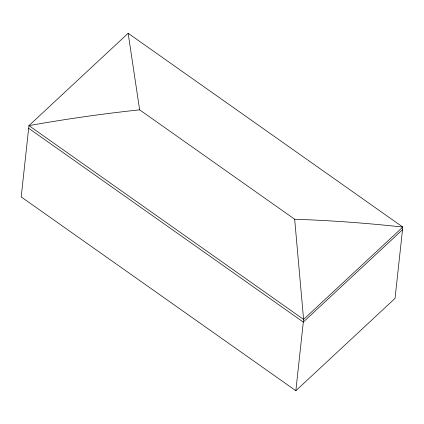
<?xml version="1.0" encoding="UTF-8"?>
<svg xmlns="http://www.w3.org/2000/svg" width="424" height="424" viewBox="0 0 424 424"><rect width="100%" height="100%" fill="white"/><g stroke="black" fill="none" stroke-linecap="round" stroke-linejoin="round"><path stroke-width="0.64" d="M295.846 390.721L303.595 319.41L294.669 219.24L139.639 109.848C102.571 113.78 65.646 119.086 28.949 125.621L21.2 196.932L295.846 390.721L395.051 298.379L402.8 227.068L128.154 33.279L28.949 125.621L303.595 319.41L402.8 227.068C366.871 223.114 330.794 220.48 294.669 219.24M402.509 229.728L303.303 322.07L28.657 128.281M128.154 33.279L139.639 109.848"/></g></svg>
